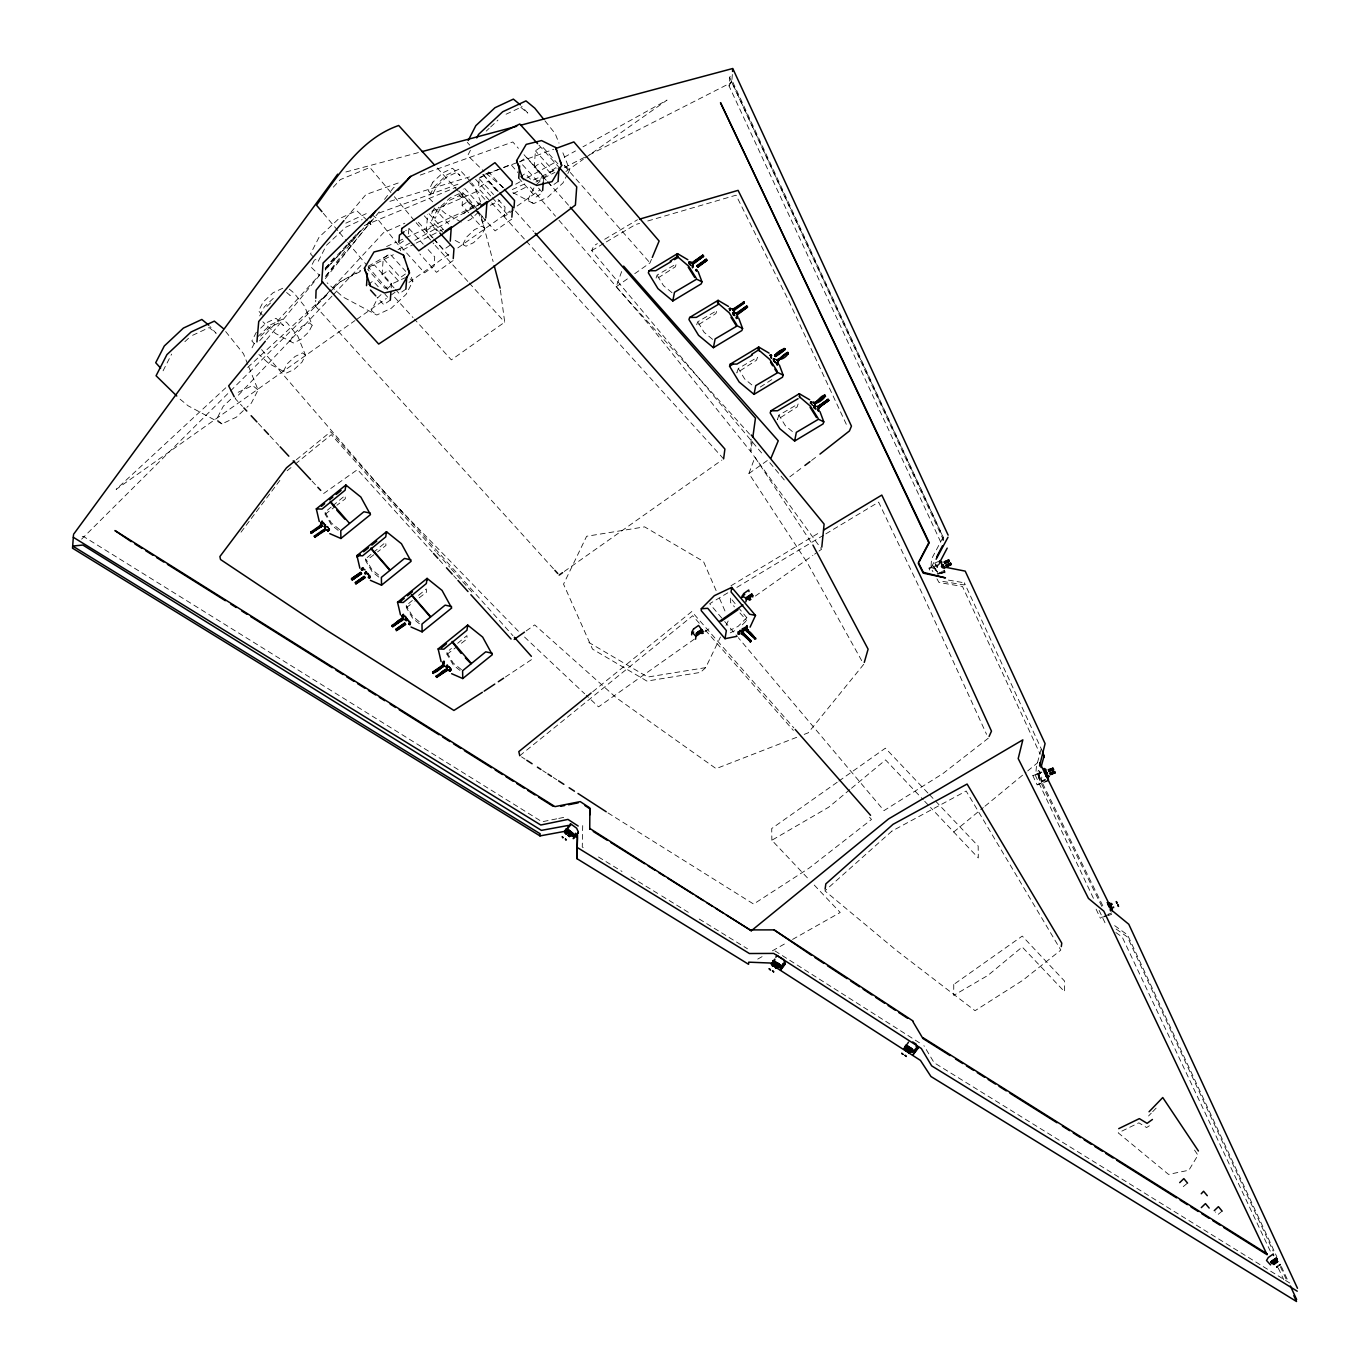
<?xml version="1.0" encoding="UTF-8"?>
<svg xmlns="http://www.w3.org/2000/svg" width="1370" height="1370" viewBox="0 0 1370 1370"><rect width="100%" height="100%" fill="white"/><g stroke="black" fill="none" stroke-linecap="round" stroke-linejoin="round"><path stroke-width="0.75" stroke-dasharray="5 3.75" d="M582.712 825.613L582.25 847.002L585.863 849.229M751.102 439.153L750.828 451.723L821.589 549.233L814.619 554.165M553.446 568.755L315.528 306.212L315.734 300.218M730.621 598.159L730.45 602.372L734.508 606.893M742.317 624.84L746.667 620.473L746.787 617.699L738.704 607.92M394.029 287.854L382.076 274.651L383.24 258.416L389.765 253.792L405.708 271.38M391.203 287.906L391.495 283.847L374.216 264.787L367.674 269.393L384.953 288.453L391.495 283.847M408.5 233.927L408.894 228.379L405.743 230.622M433.04 237.969L426.395 230.639L427.577 214.302M468.746 212.744L462.101 205.414L463.265 189.077M503.047 187.827L488.696 172.003L479.209 178.699L478.541 187.947L488.028 181.251L498.081 192.331M546.219 180.309L534.266 167.106L535.43 150.854L541.955 146.248L557.898 163.835M543.239 182.381L543.684 176.285L526.405 157.225L519.881 161.848L537.143 180.909L543.684 176.285M940.676 541.938L729.063 86.002L729.679 77.388L731.837 72.935M943.605 540.379L731.768 82.32L732.351 74.22M929.682 570.057L929.031 567.968L936.275 564.765M729.679 77.388L943.091 537.211L931.549 558.994L930.898 568.088L935.453 568.481L935.299 570.742L938.262 565.091M942.851 540.448L943.091 537.211M938.21 573.893L943.725 570.947L938.244 573.362M944.957 572.9L944.255 570.725M948.468 580.109L964.377 582.815L964.223 584.956L940.351 581M1048.444 780.797L1037.176 784.822L1032.826 775.625L1044.163 770.745M1037.176 784.822L1048.495 779.958M1041.919 772.115L1038.083 774.016L1041.885 772.646M1101.84 906.443L1038.648 777.954L1039.899 771.55M1038.135 773.468L1041.543 781.328L1045.327 779.958M1106.069 916.342L1100.487 917.506M1041.234 782.013L1041.834 776.858L1038.717 770.283L1036.884 772.8L1041.234 782.013L1044.865 780.712M752.267 441.226L750.828 451.723L650.476 326.334L556.905 217.847M1038.648 777.954L1040.823 769.735M1041.097 749.407L1036.388 766.618L1035.651 776.054L1093.688 898.84M656.076 278.059L657.086 275.096L676.283 263.93L675.29 266.842L655.562 279.548M696.679 324.758L697.707 321.796L716.904 310.613L715.894 313.542L696.165 326.231M738.31 368.479L736.786 372.914L756.497 360.224L757.507 357.296L738.31 368.479L744.715 379.01L753.209 386.049M778.913 415.161L777.389 419.614L797.117 406.907L798.128 403.979L778.913 415.161L785.335 425.693L792.408 431.567M749.578 434.102L616.123 286.827L622.254 269.89M861.679 660.631L807.358 562.865L748.893 473.54L754.956 457.272L811.793 543.359M634.755 273.675L649.996 262.903L651.503 259.255M761.617 452.956L591.737 250.607L593.775 245.778L597.406 243.603M716.116 590.607L703.478 561.46L644.585 526.868L586.634 536.269L563.549 584.151L592.508 649.123L646.914 681.078L700.464 672.396L705.687 667.635L720.466 636.999M726.014 625.508L728.771 619.771M729.063 86.002L731.922 80.179L943.759 538.239M163.064 370.825L171.644 354.094M259.701 315.905L264.427 306.692L274.274 297.461M256.361 332.191L251.857 340.959L255.71 345.206M252.046 347.792L254.888 342.26M314.501 259.872L310.887 266.927L319.758 275.593M324.553 248.98L317.874 261.978L315.425 259.29M248.878 367.143L258.091 390.005L251.361 403.105L246.891 407.318M289.293 289.121L293.899 292.923L304.585 306.246L312.223 325.221L308.695 332.088L300.852 339.435L293.3 342.979L275.541 333.492L262.886 321.796M257.731 336.712L270.387 324.861L282.58 319.159L287.203 322.96L297.872 336.284L305.51 355.258L301.999 362.125L294.156 369.472L286.587 373L268.828 363.529L258.93 354.522M433.965 208.925L431.259 214.182L435.112 218.429L439.616 209.661L449.617 200.277L459.292 195.756L462.94 198.77L459.087 194.523M470.424 150.255L467.718 155.529L483.97 171.438M411.36 277.356L412.901 281.175L406.171 294.259L391.221 308.284L376.784 315.031L342.911 296.947L327.139 282.819M478.044 211.408L484.911 228.482L481.401 235.349L473.558 242.695L465.988 246.223L453.556 239.596M533.923 187.93L528.169 199.147L533.632 203.633L548.051 196.903L563.019 182.878L566.855 175.394M567.814 173.528L569.732 169.777L562.06 150.734M933.792 562.522L930.898 568.088L932.919 571.684M939.94 560.809L934.785 563.087L932.884 565.707L938.022 574.612M241.017 532.194L244.853 527.073M246.138 525.361L249.974 520.24M251.258 518.528L255.111 513.408M256.378 511.695L260.231 506.575M261.516 504.879L265.352 499.759M266.636 498.046L270.472 492.926M271.757 491.213L275.61 486.093M276.877 484.398L280.73 479.26M325.615 276.243L360.19 231.136M384.525 199.403L389.645 192.725M390.912 191.046L393.481 187.707L397.18 186.012M325.306 278.641L372.674 219.131M863.734 664.313L808.18 732.83L800.354 735.878M266.688 339.606L319.672 275.164M325.101 268.554L335.975 255.351M325.82 276.38L381.134 209.559M345.291 218.977L365.91 194.557L400.108 182.313M360.413 230.708L325.169 270.044L365.122 226.358M259.615 340.805L319.844 274.497M325.58 268.195L351.388 239.767M352.826 238.192L357.125 233.465M366.561 224.8L372.263 218.549M315.528 306.212L331.471 288.984M332.927 287.426L383.668 232.575L404.852 223.207M333.304 187.142L340.291 179.624L369.883 167.465L393.002 195.071M331.968 296.125L235.178 398.584L242.439 406.359M333.441 294.584L362.776 263.537M1148.557 1115.985L1151.297 1113.142M1152.667 1111.721L1156.794 1107.439M746.787 617.699L738.07 626.415L730.364 630.063M81.601 539.163L329.553 292.358M331.06 290.851L340.137 281.809L360.687 270.387M184.864 341.695L190.755 336.181M326.454 245.264L345.565 227.334L362.142 219.594M266.91 306.4L271.209 302.376M260.66 328.166L266.379 322.806L276.038 318.285L283.539 325.546L279.891 322.532L270.215 327.053L260.214 336.438M486.23 131.109L489.158 128.352M490.631 126.982L497.978 120.081M230.725 399.269L223.242 406.291L216.528 419.374L221.974 423.878L236.411 417.131L245.384 408.722M463.745 213.771L471.588 206.425L479.157 202.88L482.017 205.243L474.38 186.269L471.708 182.929M381.048 294.636L378.051 297.444L371.339 310.545L376.784 315.031M387.025 289.036L393.002 283.419L405.64 277.528M478.49 212.093L470.646 219.457L464.978 222.094M536.389 184.659L549.832 172.038L557.059 168.664M225.793 387.778L116.142 489.381L354.967 320.597M247.713 367.451L327.601 293.437M333.869 287.614L340.137 281.809L361.046 271.157M849.862 789.599L828.781 807.153L771.858 840.255L808.197 878.684M851.489 788.247L885.551 759.922L923.26 799.789M338.167 530.361L331.523 525.053L325.169 514.264L324.981 512.174L331.163 507.071M332.704 505.804L345.069 495.597L345.343 498.766L336.934 505.222M367.143 557.59L371.784 553.771M373.325 552.487L385.689 542.28L385.963 545.448L377.555 551.904M419.374 623.744L412.747 618.418L406.376 607.646L406.205 605.557L412.387 600.454M418.569 595.351L426.293 588.963L426.567 592.131L414.802 601.19M459.995 670.427L453.367 665.118L446.997 654.329L446.808 652.24L451.449 648.421M457.631 643.318L466.913 635.646L467.187 638.831L458.762 645.287M953.725 831.984L983.317 807.564M984.961 806.211L1026.044 772.32M1027.688 770.95L1037.535 762.816M1183.269 1186.608L1187.55 1183.098M1222.108 1211.114L1217.827 1214.642L1215.447 1211.97M296.314 459.772L330.649 431.721L512.928 635.68M287.135 470.732L293.677 465.389M295.303 464.053L331.283 434.65L435.454 551.237M592.748 691.73L691.747 611.585L793.812 727.847M519.761 755.726L692.689 615.729L699.693 623.692M988.318 738.19L942.903 773.588L883.993 810.612L738.327 637.718M325.169 514.264L335.256 506.523M378.771 577.061L372.143 571.735L365.773 560.964L375.859 553.206M406.376 607.646L413.106 602.475M446.997 654.329L457.083 646.572M789.839 476.828L803.231 466.725M811.588 460.423L818.284 455.371M403.499 240.983L398.756 244.339L424.58 272.835L434.067 266.14L434.718 256.892L424.683 245.795M426.395 230.639L432.697 226.187L438.006 232.061M462.101 205.414L468.386 200.979L473.695 206.836M368.153 284.498L373.051 281.021L379.695 288.368M382.076 274.651L388.6 270.044L400.554 283.23M520.343 176.935L525.241 173.476L530.567 179.35M534.266 167.106L540.79 162.482L551.425 174.213M405.4 274L400.502 277.476L383.24 258.416M555.963 167.602L552.692 169.914L535.43 150.854M449.976 245.247L443.674 249.7L434.376 239.442M356.714 319.364L386.357 298.42M391.58 294.721L395.074 292.272M409.013 282.408L450.85 252.851M457.837 247.919L510.119 210.963M517.106 206.031L539.763 190.019M565.913 171.541L583.346 159.228M585.093 157.995L667.019 100.096L582.969 146.813M513.853 209.747L504.383 216.443L505.033 207.195L494.998 196.115M390.33 300.099L383.788 304.705L377.144 297.376M405.88 289.104L399.338 293.711L395.348 289.327M558.069 181.542L551.528 186.166L547.555 181.765M453.093 260.591L436.482 272.322L419.802 253.912M511.712 219.166L495.101 230.896L475.647 209.422M500.41 290.132L504.708 322.156L451.346 359.865L414.442 319.142M323.628 493.525L357.501 469.602L432.115 551.939M616.123 286.827L627.974 278.452M564.303 571.444L721.904 460.063M526.149 630.953L534.694 624.908L616.363 697.827L716.099 768.638L798.385 736.649M748.893 473.54L771.104 457.854M694.367 639.139L598.519 706.869L586.206 695.241M704.831 631.758L710.054 628.059M755.367 596.036L812.872 555.398M837.19 782.27L771.721 828.525L771.858 840.255M838.902 781.054L885.414 748.174L928.106 793.23M505.41 677.003L532.005 659.278L531.372 656.333M760.264 387.059L772.817 378.976M1149.379 1125.78L1146.604 1127.544L1138.881 1122.835L1118.245 1132.87L1168.524 1174.398L1188.869 1170.237L1197.945 1155.201L1194.435 1149.961M730.963 585.778L819.945 532.279M727.812 592.816L709.677 603.708L723.326 619.908M736.872 587.37L824.055 534.934M825.87 533.855L878.632 502.122L923.808 596.926L986.554 734.32M604.701 239.27L637.495 219.748M591.737 250.607L604.478 243.004M606.311 241.925L635.457 224.577L639.567 223.378M757.73 959.103L763.227 956.003M772.389 950.814L785.215 943.57M792.545 939.426L840.204 912.489L814.02 884.832M368.153 266.242L390.57 253.775M398.036 249.631L412.986 241.325M414.853 240.281L482.103 202.897M515.719 184.196L525.053 179.008M526.919 177.98L556.819 161.352M564.286 157.207L575.486 150.974M368.65 267.287L393.361 254.7M402.866 249.854L414.271 244.048M416.172 243.072L442.801 229.526M490.323 205.312L499.827 200.465M513.133 193.684L528.34 185.943M535.944 182.073L554.953 172.38M564.457 167.551L587.285 155.923M589.186 154.964L731.768 82.32M730.261 632.837L737.968 629.19M506.078 114.224L518.99 108.196M345.856 223.156L369.147 212.281M282.734 288.248L273.075 292.769L263.057 302.154L258.57 310.921L262.423 315.168M192.588 335.325L209.182 327.567L216.152 333.304L210.038 326.557M238.192 392.265L252.628 385.518L258.091 390.005M386.58 246.531L396.238 242.148M398.173 241.274L403.979 238.637M405.914 237.763L479.38 204.455M512.26 189.557L525.789 183.409M533.529 179.915L554.799 170.274M431.824 211.288L479.979 190.002L524.95 239.63M928.963 568.807L939.837 564.012M937.799 565.211L934.135 566.837L937.645 572.317M939.769 573.842L945.026 571.53L943.605 567.18M941.395 573.653L945.009 572.061M364.3 225.57L456.124 187.245M479.569 177.466L510.822 164.417L517.809 172.517M379.25 212.949L459.498 183.666M485.579 174.144L501.643 168.287M503.646 167.551L517.689 162.431M519.692 161.694L553.805 149.244M420.248 175.103L512.808 141.966L518.408 148.337M1032.826 775.625L1040.344 772.937M1041.577 780.78L1045.379 779.427M1108.142 914.235L1111.772 912.951M1104.254 916.17L1111.755 913.482M1107.953 915.657L1111.704 914.321M389.902 201.339L469.516 176.884M647.77 220.981L736.05 195.191L789.411 302.222L847.619 427.115M345.908 171.969L419.991 152.156M556.682 818.832L542.04 821.777L83.484 536.458L79.426 536.783M558.789 818.404L565.056 817.154M705.687 667.635L647.719 677.037L588.843 642.462M503.509 187.57L485.459 172.877M512.911 192.588L533.632 203.633M461.313 222.043L445.336 213.497L438.194 207.195M221.974 423.878L188.101 405.794L179.727 398.893M598.502 857.003L621.997 871.457M631.022 877.023L658.131 893.702M661.727 895.911L688.528 912.437M699.248 919.047L747.489 948.793M1289.804 1283.056L934.1 1062.709L923.911 1045.635M774.975 950.9L922.113 1044.488M521.525 756.874L525.053 759.168M542.691 770.608L546.219 772.885M553.274 777.475L556.819 779.753M607.989 812.924L753.62 904.063L809.362 867.946L871.508 819.448L868.717 816.263M1116.122 929.031L1127.424 936.994L1273.141 1251.084M1114.666 925.64L1127.579 934.939L1276.874 1256.889M1115.899 932.542L1122.253 937.114L1270.966 1252.557M339.64 529.608L331.352 522.963L324.981 512.174M378.599 574.972L371.955 569.646L365.584 558.874L365.773 560.964M419.203 621.655L412.575 616.329L406.205 605.557M461.467 669.673L453.179 663.029L446.808 652.24M520.823 107.34L527.792 113.076L521.593 106.226M564.269 165.29L569.732 169.777M484.911 228.482L482.052 226.118L474.499 229.663L466.656 237.01L463.128 243.877L465.988 246.223M372.075 214.696L377.949 219.525L398.327 244.973L400.622 250.693M368.17 222.18L370.962 224.475L368.513 221.769M410.161 278.932L412.901 281.175M286.587 292.495L290.234 295.509L287.683 292.683M312.223 325.221L309.363 322.875L301.794 326.402L293.951 333.749L290.44 340.616L293.3 342.979M305.51 355.258L302.65 352.912L295.081 356.44L287.255 363.786L283.727 370.653L286.587 373M671.985 292.683L663.491 285.628L657.086 275.096M712.606 339.366L704.111 332.311L697.707 321.796M518.391 631.227L396.409 505.872L259.529 347.209M524.556 637.05L584.665 693.785M432.68 201.818L428.553 197.777L434.221 186.697L446.877 174.829L459.087 169.144L470.372 181.268M443.846 233.14L431.447 221.015L437.133 209.935L449.788 198.085L461.981 192.382L466.605 196.167L477.274 209.507M929.579 794.771L978.163 846.043L978.3 857.945L930.521 807.444M924.716 801.313L929.065 805.92M258.382 423.484L262.732 428.159M269.976 435.934L278.675 445.284M312.035 481.075L316.384 485.751M538.941 145.134L558.429 166.643M538.53 188.135L542.52 192.536L535.978 197.16L518.716 178.1M467.256 142.377L469.739 145.117M482.874 174.35L498.44 191.526M479.209 178.699L493.56 194.54M475.578 179.282L490.871 196.15M492.258 197.691L508.938 216.1M526.354 241.189L723.617 458.864M469.704 182.604L485.648 200.191M464.738 188.512L479.363 204.644M479.021 212.71L485.665 220.039L479.363 224.475L470.064 214.217M458.967 191.012L474.26 207.898M437.235 168.013L474.14 208.719M475.561 210.295L481.23 216.563L493.114 261.55M434.016 207.812L448.624 223.944M429.05 213.737L443.674 229.852M424.255 215.775L438.4 231.376M418.347 222.231L432.252 237.575M433.639 239.116L450.319 257.526M435.163 245.418L467.804 281.432M469.225 283.008L504.708 322.156M408.894 228.379L423.244 244.22M367.297 220.416L356.645 210.62L338.219 219.234L319.107 237.147L310.528 253.878L314.209 257.937M387.47 289.395L368.188 266.893M394.577 297.221L413.021 317.583M385.004 294.225L387.659 297.153M439.29 559.851L445.027 566.187M453.641 575.691L456.518 578.859M739.92 612.921L746.667 620.473M436.876 552.812L449.668 567.111M451.072 568.704L472.376 592.542M483.165 174.709L498.594 192.091M515.445 211.066L533.683 231.599M564.474 165.89L649.996 262.903M524.025 154.707L546.442 180.172M547.846 181.765L568.875 205.654M705.276 630.063L793.35 730.398M530.378 187.073L555.518 216.22M724.696 621.518L736.957 636.091M769.803 462.717L784.822 480.613M394.354 196.698L414.75 221.067M416.12 222.676L433.793 243.792M323.32 213.292L338.27 231.153M339.64 232.78L346.439 240.897M347.792 242.524L366.835 265.266M731.957 599.786L737.351 606.293M544.969 120.868L555.158 133.575L558.994 143.114M225.69 331.557L243.517 353.802L248.124 365.242M944.136 569.988L945.026 571.53M943.091 570.434L943.69 571.478M934.785 563.087L938.45 569.44M936.977 578.876L938.998 582.473L962.476 586.463L1040.138 754.151M1038.803 775.608L1102.936 906.067M935.453 568.481L937.131 571.906M1278.261 1268.038L1283.741 1279.649M1099.117 910.348L1106.378 925.692M1096.103 909.149L1100.435 918.345M1042.484 751.462L964.377 582.815M1281.361 1266.582L1288.571 1282.097M1280.333 1266.599L1286.618 1280.179M719.49 598.382L726.254 613.931M953.76 984.465L953.725 995.391L987.958 975.371L1022.208 946.995L1064.507 991.674L1064.541 981.057L1022.26 936.07L953.76 984.465M432.851 182.176L428.365 190.944L432.218 195.191L436.705 186.423L446.723 177.021L456.381 172.517L460.029 175.514L452.528 168.27L442.87 172.774L432.851 182.176M891.938 831.076L824.894 890.86L896.357 950.386L975.046 1010.7L1022.739 980.355L1060.842 950.078L966.158 791.021L891.938 831.076"/><path stroke-width="1.5" d="M589.785 814.927L589.819 808.762L584.99 805.594M589.734 829.278L589.871 807.94L580.229 801.604L555.004 806.622L114.96 530.567L131.212 541.629M742.591 634.43L743.687 633.385L751.085 640.698L750.674 641.759L742.591 634.43L743.687 633.385M748.02 630.303C742.557 629.84 769.101 648.798 747.01 631.467M771.036 963.059L748.722 962.168L748.568 964.292L576.924 858.647L577.369 837.515L573.962 835.306M577.524 835.255L576.924 858.647M772.663 962.802L773.108 960.627L772.8 963.47M905.227 1048.05L905.69 1045.173L905.416 1047.485M939.889 562.608L939.94 560.809L943.605 567.18M315.802 298.215L316.093 290.2L322.669 281.946M750.075 627.152L755.504 615.438L731.734 587.405L714.335 595.659L701.32 608.708L701.252 610.678L725.021 638.694L736.991 636.314M725.021 638.694L726.357 630.56L707.759 608.314L701.32 608.708M731.649 589.374L731.734 587.405L731.066 591.977L749.664 614.222L755.504 615.438M324.519 530.909L323.645 529.659L314.398 536.047L314.689 537.057L324.519 530.909L323.645 529.659M442.87 666.916L442.065 665.615L432.663 672.122L432.954 673.132L442.87 666.916L442.065 665.615M445.473 669.724L446.346 670.975L436.516 677.122L436.225 676.112L445.473 669.724L446.346 670.975M321.042 526.851L320.238 525.549L310.836 532.057L311.11 533.067L321.042 526.851L320.306 525.909L311.264 533.084L320.803 526.645L320.118 526.029M401.393 618.983L402.266 620.233L392.334 626.45L392.06 625.439L401.393 618.983L402.266 620.233M566.752 829.227L566.341 831.076L571.393 835.666L573.003 833.559L572.523 835.717L573.003 833.559L571.821 835.991L572.454 833.405L566.752 829.227L566.649 830.751L572.386 834.895L572.746 833.08L568.19 829.552L568.122 830.819M773.433 962.665L773.536 961.141L779.598 964.908L779.222 966.775M906.015 1047.211L906.118 1045.687L912.163 1049.454L911.804 1051.321L907.265 1048.495M73.466 535.19L72.524 548.188L539.986 835.905L565.039 831.299M366.509 285.645L367.383 273.469M390.33 300.099L390.912 291.964M398.893 242.49L399.406 235.092L404.15 231.735M405.88 289.104L406.753 276.911M450.268 241.171L451.295 226.872L444.993 231.325M453.247 258.587L453.967 248.552L439.821 232.951M485.802 217.984L486.984 201.664L480.682 206.099M511.866 217.162L512.585 207.127L499.844 193.084M513.99 207.898L514.521 200.499L504.468 189.42M518.716 178.1L519.59 165.907M542.657 190.516L543.239 182.381M558.069 181.542L559.08 167.328M539.986 835.905L540.14 833.765L72.678 546.048L82.868 545.054L541.407 830.374L568.601 825.391L567.3 828.644M564.526 832.309L570.982 824.534M572.951 836.573L575.588 833.251M691.662 634.875L691.816 632.871L693.699 631.998M732.539 71.445L732.693 69.339M695.6 639.208L696.183 634.721M726.425 915.074L751.342 930.744L589.785 828.439M751.411 929.905L774.067 929.887L811.434 955.267M948.126 535.139L732.762 68.5L520.823 125.184M912.728 1052.057L916.188 1048.136M1044.111 757.387L1042.484 751.462M365.105 577.746L355.686 583.997L364.865 577.438L364.386 576.633L355.07 582.832L364.112 576.308M1110.419 910.827L1110.402 909.098L1112.029 909.269L1111.635 910.142M256.926 341.918L258.725 321.505L343.921 220.604M821.794 547.144L824.106 524.094L751.205 434.958M723.617 458.864L724.901 449.035L535.088 233.174M825.117 889.113L825.819 883.89L893.052 824.312L967.1 784.051L1061.767 943.108L1061.305 946.584M692.107 266.533L692.929 265.369L692.466 267.852L693.34 265.66L692.758 266.636M695.6 270.541L696.422 269.376L696.251 270.643M729.319 309.329L730.159 308.164L730.45 309.962M729.679 310.63L730.621 308.695M736.204 317.241L737.403 316.367L736.563 318.542L737.865 316.898L736.101 318.011M773.331 359.916L774.153 358.752L774.444 360.55M773.69 361.218L774.615 359.283M776.807 363.923L777.646 362.759L777.475 364.026M777.269 364.454L778.485 363.598L777.167 365.242M732.71 313.216L733.549 312.052L733.378 313.319M811.006 403.225L811.828 402.061L811.656 403.328M752.849 437.03L755.452 418.158L570.28 207.247M1111.532 903.618L1111.789 904.474M773.536 961.141L773.177 963.007L777.715 965.833M905.741 1047.553L906.118 1045.687M1111.43 903.446L1111.772 904.577M745.879 601.772C747.318 598.947 744.407 595.539 741.958 597.44M698.032 632.632L696.748 632.889L697.758 634.687L696.868 633.043M572.198 834.21L572.437 833.148L571.958 835.289M700.652 630.662L696.576 632.957L696.731 634.481L701.303 631.21L701.2 629.738L699.162 631.604M1040.995 767.474L1044.265 755.281M1039.556 766.018L1045.087 743.619L965.216 571.136L941.395 566.444M864.282 662.412L868.101 649.157L812.941 545.106M738.533 313.867L747.643 307L738.413 313.456L737.779 312.634L738.327 313.507L737.916 312.668L746.992 305.87L737.368 312.531M570.588 832.087L572.763 833.594M734.799 309.843L733.977 308.575L743.927 302.051L744.27 303.027L734.799 309.843L733.977 308.575M778.177 359.214C786.5 361.046 795.85 342.979 778.588 359.556C779.821 362.656 776.721 356.765 779.016 360.498M815.253 401.907C815.664 405.948 826.572 396.94 825.151 395.433C821.949 393.789 814.105 405.434 815.698 402.163L816.092 403.174M819.568 407.233L818.661 405.691L819.757 407.387L818.729 405.948L828.216 399.252L818.986 406.154L819.637 406.821L828.936 400.177L818.986 406.154L828.148 399.423L819.38 406.77L828.867 400.365L819.568 407.233L818.729 405.948M687.843 259.735L677.499 253.638L649.055 270.781L648.335 272.835L657.942 288.642L672.807 300.972L701.252 283.847L701.971 281.775L698.135 271.568M676.78 255.71L677.499 253.638L677.91 257.611L674.502 259.615M672.807 300.972L674.502 292.255L696.662 279.172L701.971 281.775M728.463 306.418L718.103 300.338L689.658 317.463L688.939 319.535L698.563 335.325L713.41 347.672L741.872 330.53L742.574 328.475L738.755 318.251M717.383 302.393L718.103 300.338L718.514 304.294L696.354 317.378L689.658 317.463M713.41 347.672L715.123 338.938L737.283 325.854L742.574 328.475M779.359 364.934L783.178 375.157L782.476 377.212L754.031 394.354L739.166 382.007L729.559 366.218L730.261 364.146L758.706 347.021L769.067 353.1M758.004 349.093L758.706 347.021L759.134 350.977M754.031 394.354L755.726 385.638L777.886 372.554L783.178 375.157M809.67 399.783L799.326 393.704L770.882 410.829L770.163 412.901L779.787 428.69L794.634 441.037L823.079 423.912L823.798 421.84L819.979 411.634M794.634 441.037L796.347 432.321L818.506 419.237L823.798 421.84M814.705 408.363L815.629 408.585M743.499 301.691L744.27 303.027M775.66 356.457L774.701 355.104L775.66 356.457C796.912 342.568 775.625 350.669 775.009 356.2M784.102 348.391L784.873 349.71M788.315 353.785C787.133 350.343 766.172 371.869 787.544 352.467M824.723 395.074L825.494 396.392M747.198 631.33C748.499 627.135 764.289 650.442 747.404 630.782M362.673 567.711L361.423 569.663L362.81 569.886L361.32 569.372L362.673 567.711L362.005 570.228L362.81 569.886L363.136 568.242L361.783 569.903M364.386 576.633L364.865 577.438M652.274 257.44L659.124 241.034L573.859 141.915L555.809 148.508M771.104 457.854L778.246 440.797L623.607 266.123M943.262 566.187L943.639 565.279L942.063 565.228L942.44 566.769M941.156 562.522L940.847 561.272L940.145 562.351M320.238 525.549L320.803 526.645M368.958 575.742L367.605 573.225L369.112 575.486M1045.635 770.796L1045.31 769.529L1044.591 770.539M1046.834 773.365L1046.526 772.081L1045.789 773.108M1108.604 903.721L1108.998 902.847L1107.371 902.676L1109.015 904.149M1108.895 904.32L1109.289 903.446L1107.662 903.275L1108.039 904.851M1110.385 907.505L1110.077 906.221L1109.34 907.248M1111.926 910.759L1111.618 909.475L1110.882 910.502M989.106 736.443L991.486 731.152L926.976 589.871L881.8 495.084L823.593 530.087M569.595 825.562L570.451 823.695L576.667 828.233L578.311 831.933M315.117 537.4L314.398 536.047M392.779 626.792L402.026 620.011C399.201 616.568 392.06 629.447 392.06 625.439M433.382 673.475L432.663 672.122M436.961 677.465L436.225 676.112M311.555 533.409L310.836 532.057M468.215 140.511L475.835 125.646L494.947 107.733L513.373 99.12L520.343 104.856M476.76 137.925L478.558 134.397L502.687 111.775L525.977 100.9L534.779 108.144L543.702 119.276M814.671 408.277L815.938 409.013M775.865 957.27L776.841 955.369L783.434 959.479L785.096 963.041M936.686 556.956L942.474 545.825M403.448 255.077L409.476 272.938L399.869 289.156L384.525 292.992L370.431 286.039L364.42 268.177L374.01 251.96L389.354 248.124L403.448 255.077L404.51 258.159M555.655 147.532L561.666 165.393L552.059 181.611L536.732 185.447L522.621 178.494L516.61 160.615L526.217 144.398L541.544 140.579L555.655 147.532L556.699 150.597M919.304 561.614L928.997 543.119L720.5 102.664L929.048 542.297L918.397 562.625L923.277 572.317L945.471 577.883L923.226 573.157L918.345 563.464M939.255 563.207L947.201 548.137M936.121 559.234L947.989 537.245M1044.779 771.327L1045.618 769.803L1044.094 769.135L1045.755 770.625M689.367 262.732L689.915 261.773L688.819 261.858M696.713 271.174L697.261 270.215L696.165 270.301M770.591 356.114L771.139 355.155L770.043 355.224L771.464 355.412L770.043 355.224M771.053 356.645L771.601 355.686L770.505 355.755M773.981 360.019L774.529 359.06M818.078 410.709L818.626 409.75L817.53 409.818M818.541 411.24L819.089 410.281L817.993 410.349M365.173 573.807L366.526 572.146L366.218 573.79L364.711 573.276L366.064 571.615L365.036 573.619M697.947 632.717L697.998 631.844M739.149 631.656L741.375 630.457M73.518 534.369L337.688 174.161M750.195 641.503L743.311 633.676L751 641.057L750.195 641.503L751.085 640.698M370.431 217.779L375.551 211.1M774.786 959.103L771.276 964.343L774.735 959.942M783.657 963.059L780.112 968.042L783.623 963.589M785.164 963.384L780.489 970.097L785.096 964.223M908.533 1042.176L903.84 1048.889L906.152 1045.944M917.746 1047.93L913.071 1054.643L918.842 1047.296M1048.94 770.865C1047.245 769.495 1052.16 771.224 1053.599 769.289L1048.769 770.865L1053.102 768.433L1048.512 770.163M322.07 521.028L320.7 522.689L322.207 523.203M321.162 523.22L322.532 521.559M369.558 575.623L368.205 577.284L369.694 577.797L370.02 576.154L368.667 577.815M443.897 661.093L442.544 662.755L444.034 663.268L444.36 661.624L443.007 663.268M446.397 667.173L447.75 665.512L447.425 667.156L445.935 666.642L447.288 664.998L446.26 666.985M265.335 341.267L228.653 385.878L234.253 396.769M946.208 565.433L950.626 563.395L946.516 566.118L951.225 564.217L946.721 566.118L946.327 565.313L950.677 563.173L945.968 564.988M397.934 190.447L410.76 176.387L519.795 124.019L537.571 143.627M578.397 832.275L573.225 838.663L578.346 833.114M407.986 620.285L409.647 622.374L408.072 620.011M1149.053 1111.772L1162.753 1097.541L1198.425 1150.988M569.149 831.436L568.584 829.758M1274.014 1261.633L1275.898 1258.294L1271.274 1261.513L1271.446 1263.02M408.089 178.751L410.76 176.387L323.08 263.04L321.762 281.261L378.685 344.058L476.692 279.514L575.4 205.038L576.719 186.817L559.833 168.202M403.739 614.924L402.386 616.586L403.431 616.568M410.623 622.836L409.27 624.497L410.315 624.48L408.911 624.258L410.315 624.48M745.331 628.179L743.567 628.967L745.605 626.998M323.286 522.861L324.947 524.95L323.251 522.672M294.67 461.108L286.501 467.804L219.885 556.562L220.519 559.508L325.854 629.806L453.915 710.448L482.36 692.312M751.342 930.744L888.548 818.935L1022.842 739.851L1018.201 758.586L1088.465 898.429L1103.809 911.153L1267.079 1254.732L1223.615 1227.417M1152.427 1119.478L1147.084 1123.349L1139.361 1118.622L1118.725 1128.657M591.104 693.066L518.819 751.599L519.761 755.726M319.278 521.542L316.316 508.869L345.874 485.014L360.841 497.036L370.465 514.623L340.907 538.478L329.81 533.649M321.368 506.369L324.656 503.732M329.588 499.742L332.859 497.104M336.147 494.45L341.079 490.477M359.882 568.225L356.936 555.569L386.477 531.714L401.444 543.719L411.086 561.323L381.528 585.178L370.414 580.332M357.056 557.042L360.344 554.388M363.615 551.733L368.547 547.76M371.835 545.106L376.75 541.133M400.502 614.907L397.54 602.252L427.097 578.397L442.048 590.401L451.689 608.006L422.131 631.861L411.034 627.015M399.304 602.406L404.236 598.416M407.524 595.779L412.438 591.806M441.106 661.59L438.143 648.935L467.701 625.08L482.668 637.101L492.31 654.689L462.752 678.544L451.638 673.697M441.568 647.77L446.483 643.78M745.434 628.059L744.133 629.07L743.653 628.196M742.934 604.923L719.627 621.261M738.087 609.701L721.305 621.209M804.892 465.475L809.91 461.69M819.945 454.104L849.417 430.968L851.455 426.138L791.466 297.393L738.087 190.361L639.55 219.149M694.385 263.16L703.598 256.241L694.025 262.697L702.861 255.299L693.614 262.081L694.282 262.715L703.666 256.053L693.614 262.081M697.929 267.167L707.04 260.3L697.142 266.088L706.303 259.375L697.535 266.688L707.108 260.129L697.827 266.705L697.176 266.02M360.721 572.711C363.016 572.848 352.929 576.684 351.388 579.065L360.721 572.711L361.406 573.328L352.107 580.007L361.629 573.705M751 594.768L749.578 596.224M743.55 301.914L744.201 302.804L734.337 309.038L743.996 302.256M775.506 356.08C770.899 354.744 799.532 340.65 775.232 356.063M816.126 402.763L815.441 402.146L825.219 395.639L815.766 402.677M361.115 573.328L352.21 579.801L361.406 573.328M360.635 572.249L351.491 578.859L361.029 572.694M404.715 622.99L395.673 629.515L404.852 623.299L405.469 624.121L396.29 630.679L405.725 624.429M559.165 575.075L562.59 572.66M514.195 639.413L524.436 632.152M744.783 594.494L741.975 596.481L743.722 593.553L748.722 590.008L748.996 591.532M750.623 594.614L749.202 597.919L749.03 596.173L750.554 595.488M750.178 597.149L747.129 599.306L746.975 597.817L751.565 594.563L751.719 596.07M1275.11 1259.475L1273.775 1259.852L1275.487 1258.636L1273.757 1260.04L1274.665 1259.886M314.449 536.269L315.083 537.177L323.988 530.139L314.62 536.835M436.91 677.242L446.106 670.752C443.435 667.413 436.311 679.606 436.276 676.335M441.945 666.094C444.582 665.358 434.924 674.365 432.714 672.447L442.253 666.077M693.22 261.824L702.947 255.111L694.282 262.715M696.765 265.831L706.389 259.187L697.827 266.722M405.828 618.23L404.698 615.883M733.481 314.997L734.697 315.545M484.124 691.182L494.776 684.092M498.32 681.729L503.629 678.184M670.255 261.122L677.396 256.533L688.63 266.157L696.165 278.093M751.479 354.505L758.62 349.898L769.837 359.522L777.389 371.475M1044.488 770.728L1045.738 769.306L1044.094 769.135M1047.519 777.15L1048.067 775.351L1047.622 776.978M729.559 366.218L733.121 364.077M671.094 261.636L655.75 270.695L649.055 270.781M752.318 355.001L736.974 364.06L730.261 364.146M798.042 398.67L777.578 410.743L770.882 410.829M570.622 832.172L572.711 833.645M749.458 597.663L746.873 599.05L746.718 597.525L751.342 594.306L751.445 595.762M944.769 563.567L949.307 561.289L944.358 562.282L948.811 560.022L944.101 561.837M946.619 566.701L951.174 564.44C949.547 566.067 945.317 565.536 946.721 566.118M1048.684 770.163L1053.153 768.21L1048.273 769.7M1050.413 774.718L1055.14 772.766L1050.276 773.433L1054.677 771.687L1050.345 774.119L1055.191 772.56L1050.516 774.136L1050.105 773.348L1054.729 771.481L1049.865 772.954M944.855 562.967L949.359 561.066L944.632 562.967M1048.821 771.464L1053.547 769.512L1048.769 770.865M755.486 637.701L754.545 638.951M940.299 562.162L941.875 562.214M700.738 630.149L699.06 631.501L699.967 631.33M1272.182 1260.657L1273.021 1260.434L1271.583 1262.01M422.046 151.608L516.696 126.28M1047.433 776.191L1049.06 776.362L1047.81 777.766L1047.331 776.362M1110.522 907.334L1108.861 905.844L1110.488 906.015M944.598 567.522L943.536 567.796L945.112 567.848M560.775 806.296L564.645 805.526M568.533 804.755L578.226 802.82M1108.861 905.844L1110.368 906.512M1107.371 902.676L1108.878 903.344M747.386 627.717L747.112 625.576M746.821 628.111L746.547 625.987M738.841 633.693L738.567 631.57M738.276 634.104L739.594 633.985L739.098 632.957L738.276 634.104L737.985 631.964M323.594 530.07L324.279 530.687M442.339 666.728L441.859 665.46L442.63 666.693M692.86 264.187L692.124 263.331M316.316 508.869L322.001 509.109L345.12 490.203L345.874 485.014L345.993 486.487M356.936 555.569L362.605 555.809L385.741 536.886L386.477 531.714L386.614 533.187M397.54 602.252L403.225 602.492L426.344 583.569L427.097 578.397L427.217 579.87M438.143 648.935L443.829 649.174L466.964 630.251L467.701 625.08L467.838 626.552M734.628 309.38L734.474 308.781M1113.536 906.957L1113.622 907.659M751 641.057L750.144 641.948M370.345 513.151L363.889 511.763L340.77 530.687L340.907 538.478M410.949 559.833L404.492 558.446L381.374 577.369L381.528 585.178M451.569 606.533L445.113 605.146L421.977 624.052L422.131 631.861M492.172 653.216L485.716 651.829L462.598 670.752L462.752 678.544M941.567 561.94L939.957 561.58L941.413 562.128M751.085 596.464L752.798 596.875M908.824 1049.471L912.095 1050.961L912.437 1049.129L907.282 1045.772L907.882 1047.416M779.855 964.583L774.444 961.278M943.296 564.697L941.909 565.416M1047.519 773.091L1046.081 773.707M73.312 537.297L540.756 825.014L567.951 819.414L578.191 826.024M577.712 847.756L749.39 953.52L773.707 953.417L921.325 1048.512L931.686 1065.877L1297.253 1291.208M912.711 1041.971L916.016 1044.026L917.677 1047.588L916.068 1046.577M911.975 1048.667L910.108 1048.273L912.129 1048.821M134.825 543.89L142.069 548.445M145.7 550.706L152.943 555.261M156.557 557.521L163.801 562.077M167.431 564.337L225.365 600.694M230.811 604.101L236.239 607.509M241.668 610.917L247.097 614.325M250.727 616.603L332.208 667.721M335.838 669.999L343.082 674.537M346.696 676.814L353.94 681.352M357.57 683.63L364.814 688.168M368.427 690.446L375.671 694.984M379.302 697.261L384.73 700.669M390.159 704.077L395.587 707.485M399.218 709.763L439.051 734.748M442.681 737.026L449.908 741.564M453.538 743.841L460.782 748.38M464.396 750.657L491.573 767.697M495.187 769.957L502.43 774.512M506.061 776.773L513.305 781.328M516.918 783.589L524.162 788.144M527.775 790.404L535.019 794.96M538.65 797.22L553.137 806.313M593.261 831.487L607.441 840.375M610.969 842.601L644.619 863.716M648.164 865.926L655.254 870.378M658.782 872.604L664.107 875.927M923.003 1037.707L1267.147 1253.892M667.669 878.17L692.586 893.822M696.148 896.066L703.272 900.535M706.834 902.779L712.177 906.135M715.739 908.361L722.863 912.848M950.112 1055.602L922.935 1038.529L913.036 1021.866M955.541 1059.01L962.785 1063.565M966.415 1065.843L973.659 1070.398M977.272 1072.676L984.533 1077.231M988.147 1079.491L995.391 1084.047M999.021 1086.324L1006.265 1090.88M1009.878 1093.157L1056.972 1122.732M1062.418 1126.157L1069.662 1130.695M1073.275 1132.973L1080.519 1137.528M1084.149 1139.806L1091.393 1144.361M1095.007 1146.639L1102.251 1151.177M1105.881 1153.454L1113.125 1158.01M1116.755 1160.287L1176.522 1197.842M1180.152 1200.103L1187.396 1204.658M1191.009 1206.936L1198.253 1211.491M1201.884 1213.769L1209.128 1218.324M1212.741 1220.584L1219.985 1225.14M772.885 965.49L920.434 1060.38L930.966 1076.529L1296.517 1301.5L1293.828 1295.678M526.816 760.316L532.108 763.741M537.4 767.166L540.927 769.46M547.983 774.033L551.511 776.328M558.583 780.9L563.875 784.325M569.167 787.767L574.458 791.192M577.986 793.487L606.225 811.776M774.067 929.887L913.088 1021.027M814.996 957.596L823.918 963.435M827.48 965.782L847.088 978.625M850.65 980.971L859.555 986.811M863.117 989.14L872.039 994.997M875.601 997.326L884.506 1003.165M888.085 1005.511L895.209 1010.187M898.771 1012.516L907.693 1018.355M392.094 625.662L392.728 626.569M784.804 349.487L784.171 348.596M788.247 353.563L787.613 352.672M825.425 396.17L824.774 395.279M223.139 328.372L214.336 321.128L191.046 332.002L166.917 354.642L156.077 375.757L176.764 395.998M208.805 325.204L201.835 319.467L183.409 328.081L164.297 345.993L155.718 362.725L160.615 368.119M326.985 526.542L327.892 527.279M364.129 569.184L365.036 569.92M718.017 303.215L729.234 312.839L736.769 324.776M799.241 396.581L810.458 406.222L817.993 418.158M733.618 314.569L734.508 315.323M1111.875 908.721L1111.464 906.546L1111.841 908.413M449.925 667.669L448.812 666.608L450.387 668.646M908.019 1047.502L907.18 1045.755L909.098 1047.622M349.11 522.895L330.358 501.334M344.932 519.247L336.729 510.137M389.731 569.577L370.962 548.017M389.799 570.365L371.03 548.805M430.334 616.277L411.582 594.7M430.403 617.048L411.651 595.488M470.955 662.96L452.186 641.383M465.338 657.84L471.023 663.748M243.877 407.917L246.788 411.034M251.138 415.709L256.926 421.926M264.187 429.718L268.537 434.376M280.131 446.825L288.83 456.176M293.18 460.834L310.579 479.517M317.823 487.309L320.734 490.409M434.393 164.862L398.704 125.492C360.961 138.627 338.904 174.315 316.521 205.175L321.95 211.682M1270.555 1264.904L1266.531 1260.468L1268.277 1257.523L1273.278 1253.995L1273.552 1255.502M370.499 290.046L375.825 295.903M554.884 570.331L557.744 573.499M433.554 553.514L437.852 558.275M446.466 567.779L452.203 574.098M457.94 580.435L467.992 591.532M470.869 594.7L511.044 639.037M514.349 637.273L531.372 656.333M690.857 265.369L689.607 263.948L690.771 265.232M774.358 361.337L775.608 362.742M795.199 729.439L870.567 815.304M811.554 404.099L812.615 405.297M327.242 526.697L328.303 527.895M741.358 630.56L739.783 630.491L739.697 632.169M452.254 642.17L461.091 653.404M330.427 502.105L334.212 506.934M774.735 361.577L775.54 362.622M810.081 407.318L816.537 417.559M770.539 362.331L772.697 365.739M774.855 369.164L777.013 372.571M731.015 317.36L736.392 325.889M688.254 267.253L694.71 277.493M774.632 962.305L774.701 961.226L776.482 963.11M941.772 566.478L942.543 567.831M405.537 616.5L406.308 617.904M1039.779 762.833L1112.543 910.947L1128.777 924.253L1297.476 1288.279M1047.108 772.988L1045.601 772.32L1047.245 773.793M1111.909 909.766L1110.402 909.098L1112.046 910.588M943.176 565.193L941.721 564.645L943.382 565.998M1044.06 768.382L1048.495 779.41L1047.759 777.835M1109.837 907.779L1107.696 903.241L1108.005 904.628M1290.369 1285.985L1296.654 1299.565M779.787 965.131L777.903 963.23L779.821 965.096M560.244 161.198L561.666 165.393M521.576 175.411L522.621 178.494M516.61 160.615L518.031 164.828M408.054 268.743L409.476 272.938M369.386 282.974L370.431 286.039M364.42 268.177L365.841 272.373M1222.108 1211.114L1218.409 1206.662L1214.265 1210.652M1207.295 1195.702L1203.579 1191.249L1201.25 1193.749M1209.162 1208.066L1205.446 1203.613L1201.319 1207.604M1187.55 1183.098L1183.851 1178.628L1179.707 1182.618M1045.909 774.855L1046.372 776.413M494.193 265.643L500.136 288.145M1046.166 775.54L1046.389 776.636M1044.745 773.468L1044.591 772.286L1044.711 773.485M799.326 393.704L799.737 397.66M775.934 964.84L776.379 962.682L775.934 964.84M779.102 966.826L779.547 964.651L779.102 966.826M908.515 1049.386L908.944 1047.228L908.515 1049.386M911.684 1051.372L912.129 1049.197L911.684 1051.372M406.051 619.942L406.821 620.473L407.147 618.829L405.777 620.49L406.821 620.473L405.417 620.25L406.684 618.298L406.051 619.942M446.517 670.683L445.421 669.451L446.517 670.683M401.77 228.516L401.53 231.753L418.809 250.813L511.986 184.967L512.226 181.731L494.947 162.67L401.77 228.516M741.461 632.58L741.29 633.916L742.9 631.741L741.461 632.58M689.281 262.389L689.076 263.948L690.377 262.304L689.281 262.389M733.292 312.976L733.07 314.535L734.371 312.891L733.292 312.976M810.646 401.907L810.441 403.482L811.742 401.838L810.646 401.907M814.037 405.811L813.831 407.387L815.133 405.743L814.037 405.811L814.876 405.451L814.294 407.917L815.595 406.274L814.294 407.917L815.475 406L814.037 405.811M565.416 830.032L565.245 831.179L566.341 828.696L565.741 831.539L566.923 829.124L565.896 831.641L566.923 829.124L565.416 830.032M568.499 832.275L568.327 833.422L569.423 830.956L568.824 833.799L570.006 831.367L568.978 833.902L570.006 831.367L568.499 832.275M325.461 524.933L324.895 527.467L324.108 526.594L325.461 524.933M328.937 528.94L327.584 530.601L328.937 528.94M329.399 529.471L328.046 531.132L329.399 529.471M403.294 614.411L401.924 616.055L403.294 614.411M410.161 622.305L408.808 623.966L410.161 622.305M450.781 669.005L449.428 670.649L450.781 669.005M451.244 669.536L449.874 671.18L451.244 669.536M1109.957 903.635L1110.642 905.604L1109.957 903.635M748.328 596.378L746.633 597.885L746.736 599.666L746.547 597.937L748.328 596.378M773.725 961.021L772.783 963.607L773.725 961.021M909.56 1047.605L908.618 1050.191L909.56 1047.605M912.523 1050.67L911.804 1052.177L912.745 1049.591L912.523 1050.67M1116.379 901.631L1116.892 903.104L1116.379 901.631M1117.954 904.885L1118.468 906.375L1117.954 904.885M1275.162 1263.294L1273.98 1264.476L1275.162 1263.294M1277.628 1261.513L1276.446 1262.678L1277.628 1261.513M742.591 633.779L742.968 634.67L743.978 633.317L742.591 633.779M748.191 630.131L747.078 631.621L748.191 630.131M1109.871 903.275L1110.813 905.964L1109.871 903.275M1274.305 1262.352L1273.124 1263.534L1274.305 1262.352M1276.771 1260.571L1275.59 1261.736L1276.771 1260.571M735.947 312.891L737.522 315.049L735.947 312.891M813.643 402.249L815.201 404.184L813.643 402.249M776.276 964.137L775.917 965.559L776.978 963.059L776.276 964.137M779.462 966.124L779.085 967.528L780.164 965.045L779.462 966.124M769.221 968.795L770.351 969.84L769.221 968.795M772.526 970.816L773.656 971.861L772.526 970.816M901.803 1053.342L902.933 1054.386L901.803 1053.342M905.108 1055.362L906.238 1056.407L905.108 1055.362M907.882 1051.407L909.389 1052.811L907.882 1051.407M565.091 833.011L566.426 834.227L565.142 832.874M568.225 835.255L569.201 836.453L568.225 835.255M772.166 965.028C772.988 967.169 772.851 964.48 772.389 965.901L773.588 966.158L772.218 964.891M775.488 967.049L776.807 968.265L775.488 967.049M904.748 1049.574L906.067 1050.79L904.799 1049.437M908.053 1051.595L909.183 1052.657L908.053 1051.595M908.824 1050.208L910.314 1051.612L908.824 1050.208M736.152 313.233L737.265 314.946L736.152 313.233M748.705 598.776L748.397 599.7L749.887 598.091L748.705 598.776M1273.278 1262.746L1272.953 1263.688L1274.443 1262.078L1273.278 1262.746M324.673 528.135L326.231 530.087L324.673 528.135M402.42 617.459L403.944 619.651L402.42 617.459M443.024 664.159L444.582 666.094L443.024 664.159M732.471 308.918L733.995 311.247L732.471 308.918M817.239 406.308L818.763 408.62L817.239 406.308M446.569 668.235L448.041 670.598L446.569 668.235M743.43 630.971L742.335 628.933L743.43 630.971M743.996 630.56L742.9 628.539L743.996 630.56M1048.649 776.242L1047.81 777.766L1048.735 776.054L1047.142 775.574L1048.649 776.242M566.118 831.487L567.146 833.474L566.118 831.487M569.235 833.713L570.28 835.7L569.235 833.713M1277.662 1266.36L1276.754 1267.096L1277.662 1266.36M1280.128 1264.561L1279.22 1265.315L1280.128 1264.561M693.58 628.984L691.833 631.913L695.857 636.348L702.861 631.399L698.58 625.439L693.58 628.984M741.769 632.495L741.701 633.693L742.882 632.546L741.769 632.495M746.102 629.429L746.033 630.611L747.215 629.481L746.102 629.429M701.954 633.471L702.981 633.026L701.954 633.471M749.613 599.82L750.657 599.392L749.613 599.82M701.115 632.512L702.142 632.101L701.115 632.512M748.774 598.878L749.801 598.45L748.774 598.878M702.211 633.334L702.211 633.334M749.869 599.7L749.869 599.7M704.882 636.314L704.882 636.314M752.558 602.663L752.558 602.663M730.861 308.729L729.422 308.541L730.861 308.729M774.855 359.317L773.433 359.128L774.855 359.317M778.348 363.324L776.927 363.136L778.348 363.324M746.444 628.933L745.4 630.508L747.506 629.447L746.444 628.933M324.673 526.183L325.598 527.107L324.673 526.183M368.787 576.89L369.694 577.797L368.787 576.89M443.126 662.344L444.034 663.268L443.126 662.344M446.517 666.248L447.425 667.156L446.517 666.248M1277.439 1261.873L1276.566 1262.284L1277.439 1261.873M568.259 835.118L569.56 836.471L568.259 835.118M702.262 632.204L700.618 633.145L702.262 632.204M776.345 967.939L775.471 967.391L776.345 967.939M905.604 1050.465L904.748 1049.917L905.604 1050.465M776.499 965.713L777.852 966.963L776.499 965.713M905.758 1048.238L907.111 1049.488L905.758 1048.238M1276.977 1260.76L1275.35 1261.479L1276.977 1260.76M777.903 361.372L776.584 359.625L777.903 361.372M814.979 404.047L813.763 402.66L814.979 404.047M817.547 406.719L818.558 408.26L817.547 406.719M403.739 619.274L402.42 617.956L403.739 619.274M444.342 665.957L443.041 664.638L444.342 665.957M446.877 668.663L447.853 670.238L446.877 668.663M701.423 629.995L696.833 633.248L696.987 634.738L701.577 631.501L701.423 629.995M1276.138 1258.55L1271.531 1261.787L1271.685 1263.294L1271.565 1261.582L1271.754 1263.328L1276.275 1260.04L1276.138 1258.55L1276.891 1260.109L1276.001 1258.465M321.231 526.799L320.032 525.395L321.231 526.799M401.53 618.812L402.403 620.439L401.53 618.812M773.091 963.435L774.718 965.336L773.091 963.435M776.396 965.456L778.023 967.357L776.396 965.456M905.673 1047.982L907.3 1049.882L905.673 1047.982M908.978 1050.002L910.605 1051.903L908.978 1050.002M948.759 560.244L944.546 562.282L948.759 560.244M908.344 1051.972L908.344 1051.972M773.177 963.692L774.529 964.942L773.177 963.692M566.204 831.744L567.385 833.183L566.204 831.744M569.321 833.987L570.605 835.323L569.321 833.987M752.798 595.796L751.907 594.152L752.798 595.796M752.318 596.138L751.445 594.477L752.318 596.138M750.383 597.508L749.493 595.847L750.383 597.508M747.9 599.255L747.01 597.611L747.9 599.255M702.656 631.245L701.765 629.583L702.656 631.245M702.176 631.57L701.303 629.909L702.176 631.57M700.241 632.94L699.351 631.279L700.241 632.94M699.779 633.265L698.888 631.621L699.779 633.265M697.296 635.029L696.405 633.368L697.296 635.029M1277.354 1259.784L1276.463 1258.122L1277.354 1259.784M1274.939 1261.496L1274.049 1259.835L1274.939 1261.496M1274.477 1261.821L1273.586 1260.16L1274.477 1261.821M1271.994 1263.568L1271.103 1261.907L1271.994 1263.568M322.549 526.114L321.214 524.145L322.549 526.114M1111.943 903.703L1111.943 903.703M562.334 836.779L562.882 837.669L562.334 836.779M565.45 839.022L565.998 839.913L565.45 839.022M776.037 967.597L776.037 967.597M905.296 1050.122L905.296 1050.122M732.967 309.466L733.738 310.939L732.967 309.466M771.481 357.895L770.591 357.313L771.584 358.015M693.391 264.547L691.833 262.252L693.391 264.547"/></g></svg>
